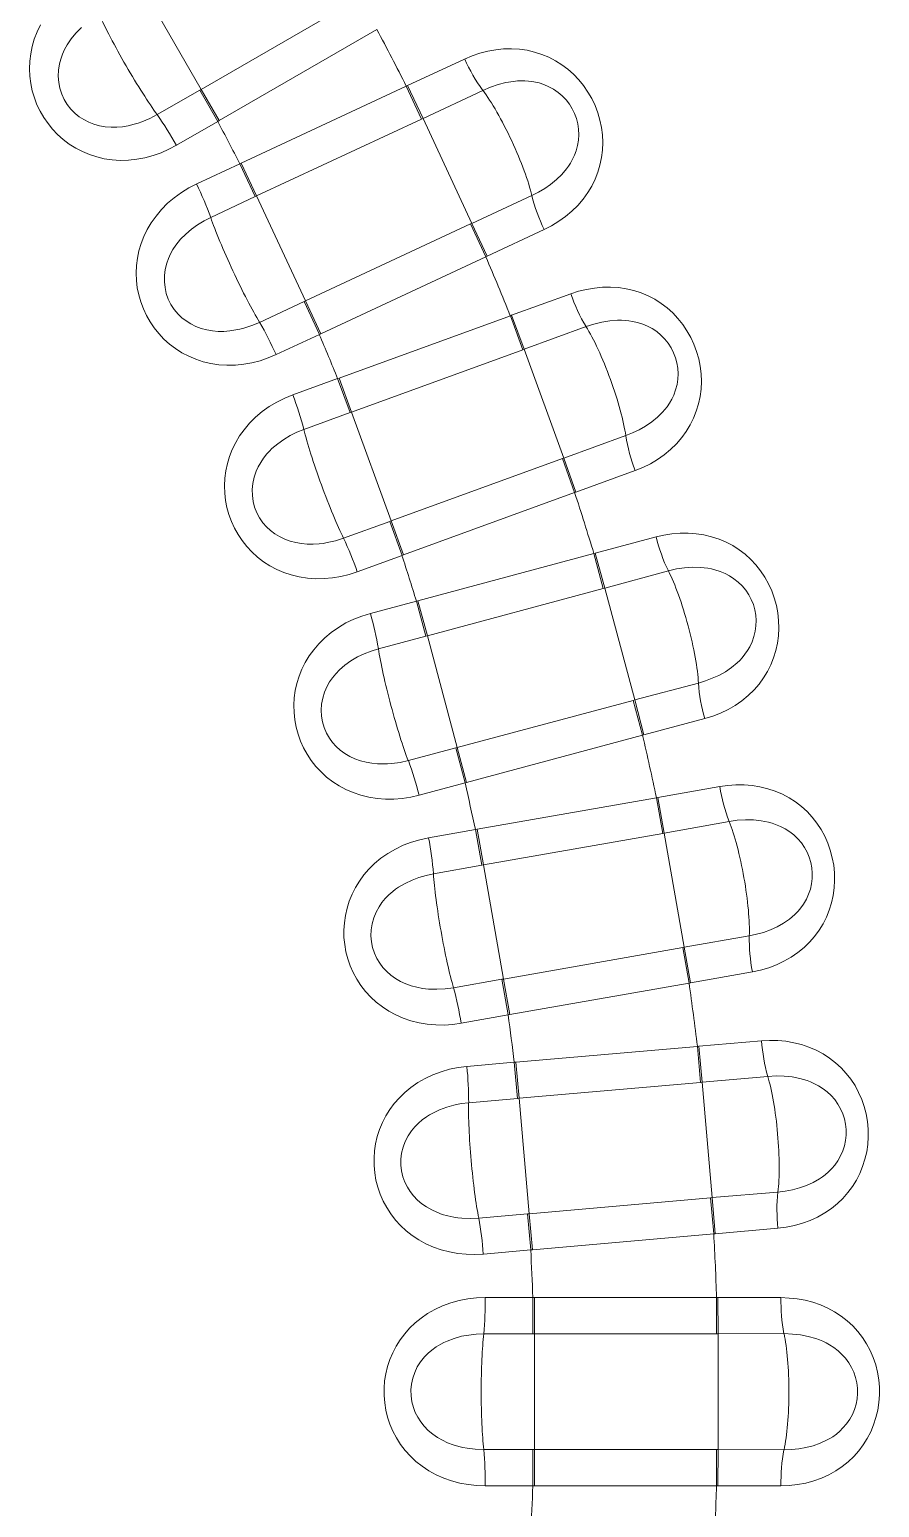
# Model space of a CAD drawing. Extents: x 407 to 892, y -26 to 445.
# Drawn here: x 807.37 to 816.63, y 163.39 to 179.48 of the extents above; entities that cross this region are included whole.
import ezdxf

# ---------------------------------------------------------------- set-up
doc = ezdxf.new("R2010")
doc.units = 0
doc.header["$LTSCALE"] = 7
doc.header["$MEASUREMENT"] = 0
doc.layers.add('8', color=251, linetype='CONTINUOUS', lineweight=15)

msp = doc.modelspace()

# ---------------------------------------------------------------- linework, layer by layer
at = {"layer": '8', "lineweight": 13, "ltscale": 0.031529}
for p, q in [((809.239, 178.827), (808.608, 179.92)), ((810.377, 176.523), (809.844, 177.666)), ((811.309, 174.128), (810.878, 175.313)), ((813.961, 172.179), (813.635, 173.397)), ((812.029, 171.661), (811.703, 172.879)), ((812.532, 169.141), (812.313, 170.383)), ((814.805, 166.761), (814.695, 168.017)), ((812.812, 166.586), (812.702, 167.843)), ((812.869, 164.017), (812.869, 165.278)), ((814.869, 164.017), (814.869, 165.278))]:
    msp.add_line(p, q, dxfattribs=at)
at = {"layer": '8', "lineweight": 13, "ltscale": 0.049583}
for p, q in [((809.239, 178.827), (810.957, 179.819)), ((809.436, 178.486), (811.154, 179.478)), ((811.474, 178.861), (809.677, 178.023)), ((810.377, 176.523), (812.174, 177.361)), ((812.607, 176.362), (810.743, 175.684)), ((811.309, 174.128), (813.173, 174.807)), ((811.444, 173.758), (813.307, 174.436)), ((813.618, 173.393), (811.703, 172.879)), ((812.029, 171.661), (813.945, 172.175)), ((814.197, 171.115), (812.244, 170.771)), ((812.532, 169.141), (814.485, 169.485)), ((812.6, 168.753), (814.553, 169.097)), ((814.678, 168.016), (812.702, 167.843)), ((812.812, 166.586), (814.788, 166.759)), ((814.853, 165.672), (812.869, 165.672)), ((814.853, 165.278), (812.869, 165.278)), ((812.869, 164.017), (814.853, 164.017)), ((812.869, 163.623), (814.853, 163.623))]:
    msp.add_line(p, q, dxfattribs=at)
at = {"layer": '8', "lineweight": 13, "ltscale": 0.017125}
for p, q in [((811.488, 178.868), (812.109, 179.157)), ((812.975, 177.3), (812.354, 177.01)), ((812.62, 176.367), (813.264, 176.601)), ((813.965, 174.676), (813.321, 174.441)), ((813.531, 173.777), (814.193, 173.954)), ((814.723, 171.976), (814.061, 171.798)), ((814.212, 171.118), (814.887, 171.236)), ((814.659, 168.409), (815.341, 168.469)), ((814.868, 165.672), (815.553, 165.672)), ((815.553, 163.623), (814.868, 163.623))]:
    msp.add_line(p, q, dxfattribs=at)
at = {"layer": '8', "lineweight": 13, "ltscale": 0.013374}
for p, q in [((809.224, 178.819), (808.761, 178.552)), ((809.344, 177.432), (809.828, 177.659)), ((810.361, 176.516), (809.876, 176.29)), ((810.359, 175.124), (810.862, 175.307)), ((811.293, 174.122), (810.79, 173.94)), ((811.17, 172.736), (811.686, 172.875)), ((812.013, 171.657), (811.496, 171.519)), ((811.769, 170.286), (812.296, 170.38)), ((812.515, 169.138), (811.988, 169.046)), ((812.153, 167.794), (812.686, 167.841)), ((812.795, 166.585), (812.262, 166.539)), ((812.318, 165.277), (812.852, 165.278)), ((812.852, 164.017), (812.318, 164.018))]:
    msp.add_line(p, q, dxfattribs=at)
at = {"layer": '8', "lineweight": 13, "ltscale": 0.000424518}
msp.add_line((809.224, 178.819), (809.239, 178.827), dxfattribs=at)
at = {"layer": '8', "lineweight": 13, "ltscale": 0.009852}
for p, q in [((809.224, 178.819), (809.421, 178.477)), ((811.656, 178.511), (811.488, 178.868)), ((811.293, 174.122), (811.427, 173.752)), ((813.635, 173.397), (813.531, 173.777)), ((813.961, 172.179), (814.061, 171.798)), ((814.282, 170.73), (814.212, 171.118)), ((814.501, 169.488), (814.568, 169.1)), ((814.695, 168.017), (814.659, 168.409)), ((812.686, 167.841), (812.65, 168.234)), ((814.805, 166.761), (814.837, 166.368)), ((812.795, 166.585), (812.829, 166.192)), ((814.869, 165.278), (814.868, 165.672)), ((814.869, 164.017), (814.868, 163.623))]:
    msp.add_line(p, q, dxfattribs=at)
at = {"layer": '8', "lineweight": 13, "ltscale": 0.009853}
for p, q in [((809.239, 178.827), (809.436, 178.486)), ((811.641, 178.504), (811.474, 178.861)), ((809.828, 177.659), (809.661, 178.016)), ((809.844, 177.666), (809.677, 178.023)), ((812.174, 177.361), (812.341, 177.004)), ((810.361, 176.516), (810.527, 176.158)), ((810.377, 176.523), (810.543, 176.166)), ((812.741, 175.992), (812.607, 176.362)), ((810.862, 175.307), (810.726, 175.678)), ((810.878, 175.313), (810.743, 175.684)), ((813.173, 174.807), (813.307, 174.436)), ((811.309, 174.128), (811.444, 173.758)), ((813.618, 173.393), (813.516, 173.773)), ((811.686, 172.875), (811.584, 173.255)), ((811.703, 172.879), (811.601, 173.26)), ((813.945, 172.175), (814.047, 171.794)), ((812.013, 171.657), (812.114, 171.276)), ((812.029, 171.661), (812.131, 171.281)), ((814.266, 170.727), (814.197, 171.115)), ((812.296, 170.38), (812.227, 170.768)), ((812.313, 170.383), (812.244, 170.771)), ((814.485, 169.485), (814.553, 169.097)), ((812.515, 169.138), (812.582, 168.75)), ((812.532, 169.141), (812.6, 168.753)), ((814.678, 168.016), (814.644, 168.408)), ((812.702, 167.843), (812.668, 168.235)), ((814.788, 166.759), (814.822, 166.367)), ((812.812, 166.586), (812.847, 166.194)), ((812.852, 165.278), (812.852, 165.672)), ((812.869, 165.278), (812.869, 165.672)), ((814.853, 165.278), (814.853, 165.672)), ((812.852, 164.017), (812.852, 163.623)), ((812.869, 164.017), (812.869, 163.623)), ((814.853, 164.017), (814.853, 163.623))]:
    msp.add_line(p, q, dxfattribs=at)
at = {"layer": '8', "lineweight": 13, "ltscale": 0.000371403}
msp.add_line((811.474, 178.861), (811.488, 178.868), dxfattribs=at)
at = {"layer": '8', "lineweight": 13, "ltscale": 0.01795}
for p, q in [((811.656, 178.511), (812.306, 178.816)), ((812.84, 177.67), (812.189, 177.368)), ((812.757, 175.997), (813.431, 176.244)), ((813.864, 175.057), (813.188, 174.812)), ((813.635, 173.397), (814.328, 173.584)), ((814.655, 172.363), (813.961, 172.179)), ((814.282, 170.73), (814.989, 170.856)), ((815.208, 169.612), (814.501, 169.488)), ((814.695, 168.017), (815.41, 168.081)), ((814.869, 165.278), (815.587, 165.28)), ((815.587, 164.016), (814.869, 164.017))]:
    msp.add_line(p, q, dxfattribs=at)
at = {"layer": '8', "lineweight": 13, "ltscale": 0.012961}
for p, q in [((809.421, 178.477), (808.972, 178.218)), ((809.191, 177.797), (809.661, 178.016)), ((810.527, 176.158), (810.057, 175.939)), ((810.239, 175.501), (810.726, 175.678)), ((811.083, 173.122), (811.584, 173.255)), ((812.114, 171.276), (811.613, 171.141)), ((811.716, 170.678), (812.227, 170.768)), ((812.582, 168.75), (812.072, 168.659)), ((812.134, 168.189), (812.65, 168.234)), ((812.829, 166.192), (812.313, 166.147)), ((812.333, 165.673), (812.852, 165.672)), ((812.852, 163.623), (812.333, 163.623))]:
    msp.add_line(p, q, dxfattribs=at)
at = {"layer": '8', "lineweight": 13, "ltscale": 0.000445997}
msp.add_line((809.421, 178.477), (809.436, 178.486), dxfattribs=at)
at = {"layer": '8', "lineweight": 13, "ltscale": 0.049582}
for p, q in [((811.641, 178.504), (809.844, 177.666)), ((810.543, 176.166), (812.341, 177.004)), ((812.741, 175.992), (810.878, 175.313)), ((813.516, 173.773), (811.601, 173.26)), ((812.131, 171.281), (814.047, 171.794)), ((814.266, 170.727), (812.313, 170.383)), ((814.644, 168.408), (812.668, 168.235)), ((812.847, 166.194), (814.822, 166.367))]:
    msp.add_line(p, q, dxfattribs=at)
at = {"layer": '8', "lineweight": 13, "ltscale": 0.000417768}
msp.add_line((811.641, 178.504), (811.656, 178.511), dxfattribs=at)
at = {"layer": '8', "lineweight": 13, "ltscale": 0.03153}
for p, q in [((812.189, 177.368), (811.656, 178.511)), ((813.188, 174.812), (812.757, 175.997)), ((814.501, 169.488), (814.282, 170.73))]:
    msp.add_line(p, q, dxfattribs=at)
at = {"layer": '8', "lineweight": 13, "ltscale": 0.000445422}
msp.add_line((809.677, 178.023), (809.661, 178.016), dxfattribs=at)
at = {"layer": '8', "lineweight": 13, "ltscale": 0.000424589}
msp.add_line((809.844, 177.666), (809.828, 177.659), dxfattribs=at)
at = {"layer": '8', "lineweight": 13, "ltscale": 0.000417123}
msp.add_line((812.174, 177.361), (812.189, 177.368), dxfattribs=at)
at = {"layer": '8', "lineweight": 13, "ltscale": 0.009851}
for p, q in [((812.189, 177.368), (812.354, 177.01)), ((812.757, 175.997), (812.62, 176.367)), ((813.188, 174.812), (813.321, 174.441))]:
    msp.add_line(p, q, dxfattribs=at)
at = {"layer": '8', "lineweight": 13, "ltscale": 0.000370987}
msp.add_line((812.341, 177.004), (812.354, 177.01), dxfattribs=at)
at = {"layer": '8', "lineweight": 13, "ltscale": 0.000424266}
msp.add_line((810.361, 176.516), (810.377, 176.523), dxfattribs=at)
at = {"layer": '8', "lineweight": 13, "ltscale": 0.000370693}
msp.add_line((812.607, 176.362), (812.62, 176.367), dxfattribs=at)
at = {"layer": '8', "lineweight": 13, "ltscale": 0.000446113}
msp.add_line((810.527, 176.158), (810.543, 176.166), dxfattribs=at)
at = {"layer": '8', "lineweight": 13, "ltscale": 0.000417559}
msp.add_line((812.741, 175.992), (812.757, 175.997), dxfattribs=at)
at = {"layer": '8', "lineweight": 13, "ltscale": 0.000445782}
msp.add_line((810.743, 175.684), (810.726, 175.678), dxfattribs=at)
at = {"layer": '8', "lineweight": 13, "ltscale": 0.000424794}
msp.add_line((810.878, 175.313), (810.862, 175.307), dxfattribs=at)
at = {"layer": '8', "lineweight": 13, "ltscale": 0.000417037}
msp.add_line((813.173, 174.807), (813.188, 174.812), dxfattribs=at)
at = {"layer": '8', "lineweight": 13, "ltscale": 0.00037076}
msp.add_line((813.307, 174.436), (813.321, 174.441), dxfattribs=at)
at = {"layer": '8', "lineweight": 13, "ltscale": 0.000424532}
msp.add_line((811.293, 174.122), (811.309, 174.128), dxfattribs=at)
at = {"layer": '8', "lineweight": 13, "ltscale": 0.000370851}
msp.add_line((813.516, 173.773), (813.531, 173.777), dxfattribs=at)
at = {"layer": '8', "lineweight": 13, "ltscale": 0.012962}
msp.add_line((811.427, 173.752), (810.94, 173.574), dxfattribs=at)
at = {"layer": '8', "lineweight": 13, "ltscale": 0.000445521}
msp.add_line((811.427, 173.752), (811.444, 173.758), dxfattribs=at)
at = {"layer": '8', "lineweight": 13, "ltscale": 0.000417146}
msp.add_line((813.618, 173.393), (813.635, 173.397), dxfattribs=at)
at = {"layer": '8', "lineweight": 13, "ltscale": 0.000445651}
msp.add_line((811.601, 173.26), (811.584, 173.255), dxfattribs=at)
at = {"layer": '8', "lineweight": 13, "ltscale": 0.000424371}
msp.add_line((811.703, 172.879), (811.686, 172.875), dxfattribs=at)
at = {"layer": '8', "lineweight": 13, "ltscale": 0.000416948}
msp.add_line((813.945, 172.175), (813.961, 172.179), dxfattribs=at)
at = {"layer": '8', "lineweight": 13, "ltscale": 0.000371442}
msp.add_line((814.047, 171.794), (814.061, 171.798), dxfattribs=at)
at = {"layer": '8', "lineweight": 13, "ltscale": 0.000424713}
msp.add_line((812.013, 171.657), (812.029, 171.661), dxfattribs=at)
at = {"layer": '8', "lineweight": 13, "ltscale": 0.00044619}
msp.add_line((812.114, 171.276), (812.131, 171.281), dxfattribs=at)
at = {"layer": '8', "lineweight": 13, "ltscale": 0.000371025}
msp.add_line((814.197, 171.115), (814.212, 171.118), dxfattribs=at)
at = {"layer": '8', "lineweight": 13, "ltscale": 0.000445539}
msp.add_line((812.244, 170.771), (812.227, 170.768), dxfattribs=at)
at = {"layer": '8', "lineweight": 13, "ltscale": 0.000417696}
msp.add_line((814.266, 170.727), (814.282, 170.73), dxfattribs=at)
at = {"layer": '8', "lineweight": 13, "ltscale": 0.00042459}
msp.add_line((812.313, 170.383), (812.296, 170.38), dxfattribs=at)
at = {"layer": '8', "lineweight": 13, "ltscale": 0.000416811}
msp.add_line((814.485, 169.485), (814.501, 169.488), dxfattribs=at)
at = {"layer": '8', "lineweight": 13, "ltscale": 0.000424458}
msp.add_line((812.515, 169.138), (812.532, 169.141), dxfattribs=at)
at = {"layer": '8', "lineweight": 13, "ltscale": 0.017124}
for p, q in [((815.242, 169.219), (814.568, 169.1)), ((815.52, 166.428), (814.837, 166.368))]:
    msp.add_line(p, q, dxfattribs=at)
at = {"layer": '8', "lineweight": 13, "ltscale": 0.000371291}
msp.add_line((814.553, 169.097), (814.568, 169.1), dxfattribs=at)
at = {"layer": '8', "lineweight": 13, "ltscale": 0.000445406}
msp.add_line((812.582, 168.75), (812.6, 168.753), dxfattribs=at)
at = {"layer": '8', "lineweight": 13, "ltscale": 0.000371345}
msp.add_line((814.644, 168.408), (814.659, 168.409), dxfattribs=at)
at = {"layer": '8', "lineweight": 13, "ltscale": 0.0004458}
msp.add_line((812.668, 168.235), (812.65, 168.234), dxfattribs=at)
at = {"layer": '8', "lineweight": 13, "ltscale": 0.000417412}
for p, q in [((814.678, 168.016), (814.695, 168.017)), ((814.788, 166.759), (814.805, 166.761))]:
    msp.add_line(p, q, dxfattribs=at)
at = {"layer": '8', "lineweight": 13, "ltscale": 0.000424319}
msp.add_line((812.702, 167.843), (812.686, 167.841), dxfattribs=at)
at = {"layer": '8', "lineweight": 13, "ltscale": 0.017949}
msp.add_line((815.52, 166.822), (814.805, 166.761), dxfattribs=at)
at = {"layer": '8', "lineweight": 13, "ltscale": 0.000424252}
msp.add_line((812.795, 166.585), (812.812, 166.586), dxfattribs=at)
at = {"layer": '8', "lineweight": 13, "ltscale": 0.000371545}
msp.add_line((814.822, 166.367), (814.837, 166.368), dxfattribs=at)
at = {"layer": '8', "lineweight": 13, "ltscale": 0.000445666}
msp.add_line((812.829, 166.192), (812.847, 166.194), dxfattribs=at)
at = {"layer": '8', "lineweight": 13, "ltscale": 0.00044632}
for p, q in [((812.869, 165.672), (812.852, 165.672)), ((812.852, 163.623), (812.869, 163.623))]:
    msp.add_line(p, q, dxfattribs=at)
at = {"layer": '8', "lineweight": 13, "ltscale": 0.000370789}
for p, q in [((814.853, 165.672), (814.868, 165.672)), ((814.853, 163.623), (814.868, 163.623))]:
    msp.add_line(p, q, dxfattribs=at)
at = {"layer": '8', "lineweight": 13, "ltscale": 0.000424957}
for p, q in [((812.869, 165.278), (812.852, 165.278)), ((812.852, 164.017), (812.869, 164.017))]:
    msp.add_line(p, q, dxfattribs=at)
at = {"layer": '8', "lineweight": 13, "ltscale": 0.000417328}
for p, q in [((814.853, 165.278), (814.869, 165.278)), ((814.853, 164.017), (814.869, 164.017))]:
    msp.add_line(p, q, dxfattribs=at)
at = {"layer": '8', "lineweight": 13}
for points in [[(808.972, 178.218), (808.889, 178.174), (808.804, 178.137), (808.717, 178.106), (808.628, 178.082), (808.538, 178.065), (808.448, 178.056), (808.358, 178.054), (808.269, 178.06), (808.185, 178.072), (808.104, 178.091), (808.024, 178.117), (807.947, 178.149), (807.874, 178.187), (807.804, 178.231), (807.738, 178.28), (807.677, 178.334), (807.622, 178.392), (807.572, 178.454), (807.527, 178.519), (807.487, 178.588), (807.452, 178.66), (807.424, 178.734), (807.401, 178.811), (807.385, 178.889), (807.375, 178.969), (807.371, 179.05), (807.374, 179.132), (807.384, 179.213), (807.4, 179.294), (807.423, 179.374), (807.453, 179.452), (807.489, 179.528)], [(808.761, 178.552), (808.679, 178.509), (808.595, 178.474), (808.552, 178.459), (808.51, 178.446), (808.446, 178.431), (808.383, 178.42), (808.32, 178.415), (808.259, 178.415), (808.194, 178.42), (808.132, 178.431), (808.072, 178.448), (808.016, 178.47), (807.963, 178.497), (807.913, 178.529), (807.868, 178.565), (807.822, 178.611), (807.782, 178.662), (807.748, 178.717), (807.721, 178.776), (807.701, 178.838), (807.689, 178.903), (807.684, 178.969), (807.687, 179.036), (807.697, 179.104), (807.711, 179.157), (807.729, 179.209), (807.752, 179.261), (807.78, 179.311), (807.801, 179.344), (807.824, 179.377), (807.876, 179.44), (807.935, 179.499)], [(812.109, 179.157), (812.191, 179.191), (812.275, 179.22), (812.36, 179.242), (812.447, 179.258), (812.533, 179.267), (812.62, 179.269), (812.705, 179.264), (812.79, 179.252), (812.87, 179.233), (812.949, 179.208), (813.025, 179.177), (813.098, 179.139), (813.168, 179.095), (813.234, 179.046), (813.296, 178.991), (813.353, 178.931), (813.405, 178.867), (813.452, 178.798), (813.494, 178.726), (813.529, 178.651), (813.559, 178.573), (813.582, 178.493), (813.599, 178.412), (813.609, 178.33), (813.613, 178.248), (813.61, 178.165), (813.599, 178.084), (813.583, 178.003), (813.559, 177.925), (813.529, 177.848), (813.493, 177.774), (813.45, 177.703), (813.398, 177.631), (813.34, 177.564), (813.277, 177.501), (813.208, 177.443), (813.134, 177.39), (813.056, 177.342), (812.975, 177.3)], [(812.306, 178.816), (812.389, 178.851), (812.474, 178.88), (812.558, 178.901), (812.642, 178.914), (812.683, 178.918), (812.724, 178.919), (812.764, 178.919), (812.804, 178.916), (812.862, 178.908), (812.919, 178.896), (812.973, 178.878), (813.025, 178.856), (813.078, 178.828), (813.127, 178.794), (813.172, 178.755), (813.213, 178.713), (813.25, 178.666), (813.281, 178.616), (813.306, 178.563), (813.327, 178.508), (813.341, 178.451), (813.349, 178.392), (813.352, 178.333), (813.348, 178.274), (813.338, 178.215), (813.322, 178.157), (813.305, 178.111), (813.285, 178.067), (813.26, 178.023), (813.24, 177.991), (813.217, 177.96), (813.167, 177.9), (813.109, 177.844), (813.045, 177.792), (812.981, 177.747), (812.912, 177.707), (812.84, 177.67)], [(810.057, 175.939), (809.971, 175.903), (809.883, 175.873), (809.793, 175.85), (809.703, 175.834), (809.612, 175.825), (809.521, 175.823), (809.432, 175.829), (809.344, 175.843), (809.261, 175.862), (809.181, 175.888), (809.104, 175.921), (809.031, 175.959), (808.961, 176.004), (808.895, 176.054), (808.834, 176.108), (808.778, 176.168), (808.728, 176.23), (808.683, 176.296), (808.644, 176.365), (808.61, 176.437), (808.582, 176.512), (808.56, 176.588), (808.544, 176.667), (808.535, 176.746), (808.532, 176.827), (808.535, 176.908), (808.545, 176.989), (808.562, 177.069), (808.585, 177.148), (808.615, 177.225), (808.652, 177.3), (808.695, 177.373), (808.748, 177.448), (808.808, 177.519), (808.874, 177.586), (808.946, 177.647), (809.024, 177.703), (809.105, 177.753), (809.191, 177.797)], [(809.876, 176.29), (809.791, 176.255), (809.704, 176.227), (809.66, 176.216), (809.617, 176.207), (809.552, 176.197), (809.488, 176.192), (809.425, 176.192), (809.364, 176.197), (809.3, 176.208), (809.239, 176.225), (809.181, 176.246), (809.127, 176.273), (809.076, 176.305), (809.03, 176.341), (808.988, 176.381), (808.946, 176.431), (808.911, 176.485), (808.882, 176.543), (808.86, 176.604), (808.846, 176.668), (808.839, 176.733), (808.84, 176.799), (808.848, 176.866), (808.865, 176.933), (808.883, 176.984), (808.906, 177.035), (808.933, 177.084), (808.965, 177.132), (808.989, 177.163), (809.015, 177.194), (809.072, 177.252), (809.136, 177.306), (809.201, 177.352), (809.271, 177.395), (809.344, 177.432)], [(813.264, 176.601), (813.349, 176.628), (813.435, 176.649), (813.522, 176.664), (813.61, 176.672), (813.697, 176.674), (813.783, 176.668), (813.868, 176.656), (813.951, 176.636), (814.03, 176.611), (814.106, 176.579), (814.179, 176.541), (814.248, 176.497), (814.314, 176.447), (814.375, 176.392), (814.432, 176.332), (814.484, 176.268), (814.53, 176.199), (814.571, 176.127), (814.606, 176.051), (814.635, 175.973), (814.658, 175.893), (814.674, 175.812), (814.684, 175.729), (814.687, 175.646), (814.683, 175.564), (814.673, 175.482), (814.656, 175.402), (814.632, 175.323), (814.602, 175.247), (814.565, 175.173), (814.522, 175.103), (814.473, 175.036), (814.416, 174.969), (814.352, 174.907), (814.283, 174.849), (814.21, 174.798), (814.132, 174.751), (814.05, 174.711), (813.965, 174.676)], [(813.431, 176.244), (813.517, 176.272), (813.603, 176.293), (813.689, 176.307), (813.774, 176.313), (813.816, 176.313), (813.857, 176.311), (813.897, 176.307), (813.936, 176.301), (813.993, 176.288), (814.048, 176.27), (814.101, 176.248), (814.15, 176.222), (814.201, 176.189), (814.247, 176.151), (814.289, 176.108), (814.326, 176.062), (814.358, 176.013), (814.384, 175.96), (814.406, 175.905), (814.421, 175.848), (814.43, 175.79), (814.433, 175.731), (814.43, 175.672), (814.422, 175.614), (814.407, 175.556), (814.386, 175.499), (814.365, 175.455), (814.34, 175.412), (814.313, 175.371), (814.289, 175.341), (814.264, 175.312), (814.209, 175.257), (814.146, 175.206), (814.078, 175.159), (814.01, 175.121), (813.938, 175.086), (813.864, 175.057)], [(810.94, 173.574), (810.851, 173.545), (810.761, 173.523), (810.669, 173.508), (810.578, 173.5), (810.486, 173.499), (810.396, 173.506), (810.307, 173.519), (810.221, 173.54), (810.14, 173.567), (810.063, 173.6), (809.989, 173.639), (809.919, 173.684), (809.853, 173.734), (809.792, 173.79), (809.736, 173.85), (809.685, 173.914), (809.641, 173.98), (809.602, 174.05), (809.569, 174.122), (809.542, 174.197), (809.52, 174.273), (809.505, 174.352), (809.496, 174.431), (809.494, 174.511), (809.498, 174.592), (809.508, 174.672), (809.525, 174.752), (809.549, 174.83), (809.579, 174.907), (809.616, 174.981), (809.659, 175.053), (809.708, 175.121), (809.767, 175.192), (809.833, 175.257), (809.905, 175.318), (809.982, 175.373), (810.064, 175.422), (810.15, 175.464), (810.239, 175.501)], [(810.79, 173.94), (810.702, 173.912), (810.613, 173.892), (810.569, 173.884), (810.525, 173.879), (810.459, 173.875), (810.395, 173.876), (810.332, 173.882), (810.272, 173.892), (810.209, 173.908), (810.15, 173.93), (810.094, 173.957), (810.042, 173.988), (809.995, 174.024), (809.952, 174.064), (809.913, 174.108), (809.876, 174.161), (809.845, 174.218), (809.822, 174.279), (809.806, 174.341), (809.797, 174.406), (809.796, 174.471), (809.802, 174.537), (809.817, 174.603), (809.839, 174.669), (809.861, 174.718), (809.889, 174.766), (809.92, 174.813), (809.956, 174.858), (809.983, 174.887), (810.011, 174.915), (810.073, 174.968), (810.141, 175.016), (810.21, 175.057), (810.283, 175.093), (810.359, 175.124)], [(814.193, 173.954), (814.279, 173.974), (814.367, 173.988), (814.455, 173.995), (814.543, 173.995), (814.629, 173.989), (814.715, 173.976), (814.798, 173.956), (814.879, 173.93), (814.956, 173.897), (815.029, 173.859), (815.098, 173.815), (815.164, 173.765), (815.225, 173.71), (815.281, 173.649), (815.332, 173.585), (815.378, 173.516), (815.419, 173.443), (815.453, 173.368), (815.481, 173.29), (815.504, 173.209), (815.519, 173.128), (815.528, 173.045), (815.531, 172.962), (815.527, 172.879), (815.516, 172.798), (815.498, 172.717), (815.474, 172.639), (815.444, 172.562), (815.407, 172.489), (815.364, 172.419), (815.315, 172.352), (815.261, 172.289), (815.197, 172.228), (815.129, 172.171), (815.055, 172.12), (814.977, 172.075), (814.895, 172.036), (814.81, 172.003), (814.723, 171.976)], [(814.328, 173.584), (814.416, 173.605), (814.504, 173.618), (814.59, 173.624), (814.675, 173.623), (814.717, 173.619), (814.757, 173.614), (814.797, 173.606), (814.835, 173.597), (814.891, 173.579), (814.945, 173.556), (814.995, 173.53), (815.042, 173.499), (815.089, 173.462), (815.132, 173.42), (815.17, 173.374), (815.203, 173.325), (815.231, 173.273), (815.253, 173.218), (815.269, 173.161), (815.279, 173.104), (815.283, 173.045), (815.281, 172.986), (815.273, 172.928), (815.259, 172.87), (815.239, 172.813), (815.214, 172.759), (815.189, 172.717), (815.161, 172.676), (815.13, 172.638), (815.104, 172.61), (815.076, 172.583), (815.016, 172.533), (814.95, 172.487), (814.878, 172.447), (814.806, 172.415), (814.732, 172.387), (814.655, 172.363)], [(811.613, 171.141), (811.522, 171.121), (811.43, 171.106), (811.338, 171.099), (811.246, 171.099), (811.155, 171.106), (811.065, 171.121), (810.978, 171.142), (810.894, 171.17), (810.816, 171.204), (810.742, 171.244), (810.672, 171.289), (810.606, 171.34), (810.545, 171.396), (810.489, 171.456), (810.438, 171.521), (810.393, 171.589), (810.355, 171.659), (810.322, 171.732), (810.295, 171.807), (810.275, 171.884), (810.26, 171.962), (810.252, 172.041), (810.25, 172.121), (810.254, 172.201), (810.265, 172.281), (810.282, 172.36), (810.306, 172.438), (810.337, 172.514), (810.374, 172.588), (810.417, 172.659), (810.466, 172.726), (810.52, 172.79), (810.586, 172.855), (810.657, 172.915), (810.734, 172.969), (810.816, 173.017), (810.902, 173.058), (810.991, 173.093), (811.083, 173.122)], [(811.496, 171.519), (811.406, 171.499), (811.315, 171.486), (811.27, 171.483), (811.226, 171.482), (811.16, 171.483), (811.097, 171.49), (811.035, 171.501), (810.976, 171.516), (810.915, 171.538), (810.857, 171.565), (810.804, 171.596), (810.755, 171.632), (810.711, 171.672), (810.671, 171.716), (810.637, 171.762), (810.604, 171.819), (810.579, 171.879), (810.561, 171.941), (810.55, 172.004), (810.547, 172.069), (810.551, 172.135), (810.564, 172.2), (810.584, 172.265), (810.612, 172.328), (810.638, 172.375), (810.67, 172.421), (810.705, 172.464), (810.745, 172.506), (810.774, 172.533), (810.805, 172.558), (810.871, 172.605), (810.943, 172.647), (811.015, 172.682), (811.091, 172.712), (811.17, 172.736)], [(814.887, 171.236), (814.975, 171.249), (815.063, 171.255), (815.152, 171.254), (815.239, 171.247), (815.325, 171.233), (815.409, 171.213), (815.49, 171.186), (815.569, 171.152), (815.642, 171.113), (815.711, 171.069), (815.777, 171.019), (815.838, 170.963), (815.894, 170.903), (815.944, 170.838), (815.99, 170.769), (816.03, 170.697), (816.063, 170.621), (816.091, 170.542), (816.113, 170.462), (816.128, 170.38), (816.136, 170.298), (816.138, 170.214), (816.133, 170.132), (816.122, 170.049), (816.104, 169.969), (816.079, 169.89), (816.049, 169.814), (816.012, 169.741), (815.968, 169.671), (815.92, 169.605), (815.865, 169.543), (815.805, 169.485), (815.737, 169.429), (815.664, 169.379), (815.586, 169.335), (815.504, 169.296), (815.42, 169.264), (815.332, 169.239), (815.242, 169.219)], [(814.989, 170.856), (815.078, 170.869), (815.167, 170.875), (815.254, 170.873), (815.338, 170.864), (815.379, 170.857), (815.419, 170.848), (815.458, 170.837), (815.496, 170.824), (815.55, 170.802), (815.601, 170.775), (815.649, 170.744), (815.693, 170.709), (815.737, 170.668), (815.776, 170.622), (815.81, 170.573), (815.838, 170.522), (815.861, 170.467), (815.878, 170.411), (815.89, 170.353), (815.895, 170.294), (815.894, 170.236), (815.887, 170.177), (815.874, 170.12), (815.855, 170.063), (815.83, 170.009), (815.8, 169.957), (815.771, 169.917), (815.74, 169.879), (815.705, 169.843), (815.677, 169.818), (815.647, 169.794), (815.583, 169.749), (815.513, 169.709), (815.438, 169.676), (815.364, 169.649), (815.287, 169.628), (815.208, 169.612)], [(812.072, 168.659), (811.979, 168.646), (811.886, 168.64), (811.794, 168.641), (811.702, 168.649), (811.612, 168.664), (811.524, 168.686), (811.439, 168.715), (811.358, 168.751), (811.283, 168.791), (811.213, 168.837), (811.147, 168.888), (811.086, 168.945), (811.03, 169.006), (810.979, 169.071), (810.934, 169.14), (810.895, 169.212), (810.863, 169.285), (810.837, 169.36), (810.817, 169.437), (810.803, 169.515), (810.795, 169.594), (810.794, 169.674), (810.799, 169.754), (810.81, 169.833), (810.828, 169.912), (810.852, 169.989), (810.883, 170.065), (810.92, 170.138), (810.963, 170.208), (811.012, 170.275), (811.067, 170.338), (811.127, 170.397), (811.198, 170.456), (811.274, 170.509), (811.356, 170.556), (811.441, 170.597), (811.53, 170.631), (811.622, 170.658), (811.716, 170.678)], [(811.988, 169.046), (811.896, 169.034), (811.805, 169.029), (811.76, 169.029), (811.716, 169.032), (811.651, 169.039), (811.588, 169.051), (811.527, 169.068), (811.469, 169.088), (811.411, 169.115), (811.356, 169.147), (811.306, 169.183), (811.26, 169.223), (811.219, 169.267), (811.184, 169.313), (811.154, 169.363), (811.126, 169.422), (811.106, 169.484), (811.093, 169.547), (811.088, 169.612), (811.09, 169.677), (811.101, 169.742), (811.119, 169.806), (811.144, 169.868), (811.177, 169.928), (811.208, 169.973), (811.243, 170.016), (811.283, 170.056), (811.326, 170.094), (811.357, 170.118), (811.39, 170.141), (811.46, 170.182), (811.536, 170.218), (811.611, 170.246), (811.689, 170.269), (811.769, 170.286)], [(815.341, 168.469), (815.43, 168.473), (815.519, 168.471), (815.607, 168.463), (815.693, 168.448), (815.777, 168.427), (815.859, 168.399), (815.938, 168.366), (816.013, 168.325), (816.083, 168.28), (816.148, 168.23), (816.209, 168.174), (816.265, 168.114), (816.315, 168.049), (816.36, 167.98), (816.399, 167.907), (816.433, 167.831), (816.46, 167.753), (816.481, 167.672), (816.495, 167.59), (816.503, 167.508), (816.504, 167.424), (816.499, 167.341), (816.487, 167.259), (816.468, 167.179), (816.443, 167.1), (816.412, 167.024), (816.375, 166.951), (816.331, 166.881), (816.282, 166.815), (816.228, 166.753), (816.168, 166.696), (816.104, 166.644), (816.031, 166.594), (815.953, 166.55), (815.872, 166.513), (815.787, 166.482), (815.7, 166.457), (815.611, 166.44), (815.52, 166.428)], [(812.313, 166.147), (812.219, 166.142), (812.126, 166.144), (812.034, 166.153), (811.943, 166.169), (811.855, 166.192), (811.769, 166.221), (811.687, 166.258), (811.609, 166.3), (811.538, 166.347), (811.472, 166.399), (811.411, 166.456), (811.355, 166.517), (811.304, 166.583), (811.26, 166.652), (811.221, 166.724), (811.189, 166.799), (811.163, 166.875), (811.143, 166.952), (811.13, 167.031), (811.123, 167.11), (811.122, 167.19), (811.128, 167.269), (811.14, 167.348), (811.158, 167.426), (811.183, 167.503), (811.214, 167.578), (811.251, 167.65), (811.294, 167.72), (811.343, 167.786), (811.398, 167.849), (811.458, 167.907), (811.523, 167.96), (811.598, 168.013), (811.679, 168.059), (811.764, 168.099), (811.853, 168.132), (811.945, 168.158), (812.038, 168.177), (812.134, 168.189)], [(815.41, 168.081), (815.5, 168.086), (815.589, 168.084), (815.676, 168.075), (815.759, 168.059), (815.799, 168.048), (815.838, 168.035), (815.876, 168.021), (815.912, 168.005), (815.964, 167.978), (816.013, 167.946), (816.058, 167.912), (816.099, 167.873), (816.139, 167.828), (816.174, 167.779), (816.203, 167.728), (816.227, 167.674), (816.245, 167.617), (816.257, 167.56), (816.263, 167.501), (816.263, 167.442), (816.257, 167.384), (816.245, 167.326), (816.227, 167.27), (816.203, 167.216), (816.174, 167.163), (816.139, 167.114), (816.108, 167.077), (816.073, 167.042), (816.035, 167.009), (816.005, 166.986), (815.973, 166.965), (815.905, 166.926), (815.832, 166.893), (815.754, 166.866), (815.678, 166.846), (815.6, 166.831), (815.52, 166.822)], [(812.262, 166.539), (812.17, 166.535), (812.079, 166.538), (812.034, 166.542), (811.99, 166.549), (811.926, 166.562), (811.864, 166.579), (811.805, 166.601), (811.75, 166.627), (811.693, 166.659), (811.642, 166.695), (811.595, 166.735), (811.553, 166.779), (811.516, 166.826), (811.485, 166.876), (811.459, 166.928), (811.437, 166.989), (811.422, 167.052), (811.415, 167.116), (811.415, 167.181), (811.423, 167.246), (811.439, 167.309), (811.463, 167.372), (811.494, 167.432), (811.532, 167.489), (811.567, 167.531), (811.605, 167.57), (811.648, 167.607), (811.695, 167.641), (811.728, 167.662), (811.762, 167.682), (811.836, 167.717), (811.914, 167.746), (811.991, 167.768), (812.071, 167.784), (812.153, 167.794)], [(812.333, 163.623), (812.24, 163.626), (812.147, 163.636), (812.056, 163.653), (811.967, 163.677), (811.881, 163.707), (811.799, 163.744), (811.72, 163.787), (811.646, 163.837), (811.579, 163.889), (811.518, 163.947), (811.462, 164.009), (811.411, 164.075), (811.367, 164.145), (811.328, 164.218), (811.296, 164.293), (811.27, 164.371), (811.252, 164.448), (811.239, 164.527), (811.232, 164.606), (811.232, 164.686), (811.238, 164.765), (811.251, 164.844), (811.27, 164.921), (811.294, 164.997), (811.326, 165.072), (811.363, 165.144), (811.407, 165.213), (811.456, 165.279), (811.51, 165.34), (811.57, 165.398), (811.635, 165.45), (811.704, 165.498), (811.784, 165.544), (811.869, 165.583), (811.957, 165.615), (812.048, 165.64), (812.142, 165.658), (812.237, 165.669), (812.333, 165.673)], [(815.553, 165.672), (815.642, 165.668), (815.73, 165.659), (815.817, 165.643), (815.901, 165.621), (815.984, 165.592), (816.063, 165.558), (816.138, 165.517), (816.21, 165.47), (816.275, 165.42), (816.336, 165.364), (816.391, 165.303), (816.442, 165.238), (816.486, 165.168), (816.525, 165.096), (816.558, 165.02), (816.585, 164.942), (816.605, 164.861), (816.618, 164.779), (816.626, 164.696), (816.626, 164.613), (816.62, 164.53), (816.608, 164.448), (816.588, 164.367), (816.563, 164.288), (816.531, 164.212), (816.494, 164.139), (816.45, 164.069), (816.401, 164.004), (816.346, 163.942), (816.287, 163.885), (816.222, 163.834), (816.153, 163.787), (816.076, 163.744), (815.995, 163.707), (815.911, 163.677), (815.824, 163.654), (815.735, 163.637), (815.644, 163.627), (815.553, 163.623)], [(812.318, 164.018), (812.225, 164.022), (812.135, 164.033), (812.09, 164.041), (812.047, 164.051), (811.984, 164.07), (811.924, 164.093), (811.868, 164.119), (811.814, 164.15), (811.761, 164.186), (811.713, 164.227), (811.669, 164.271), (811.631, 164.319), (811.599, 164.369), (811.572, 164.421), (811.551, 164.475), (811.534, 164.538), (811.525, 164.602), (811.523, 164.667), (811.53, 164.731), (811.543, 164.795), (811.565, 164.857), (811.593, 164.917), (811.63, 164.974), (811.673, 165.028), (811.711, 165.066), (811.753, 165.102), (811.799, 165.135), (811.848, 165.165), (811.883, 165.184), (811.919, 165.2), (811.995, 165.229), (812.076, 165.251), (812.154, 165.265), (812.235, 165.274), (812.318, 165.277)], [(815.587, 165.28), (815.678, 165.276), (815.766, 165.267), (815.851, 165.25), (815.933, 165.227), (815.972, 165.213), (816.01, 165.197), (816.046, 165.179), (816.081, 165.16), (816.13, 165.128), (816.176, 165.093), (816.218, 165.054), (816.256, 165.013), (816.291, 164.964), (816.322, 164.913), (816.347, 164.859), (816.366, 164.803), (816.379, 164.745), (816.386, 164.686), (816.387, 164.627), (816.382, 164.569), (816.371, 164.511), (816.354, 164.455), (816.331, 164.4), (816.302, 164.348), (816.269, 164.299), (816.229, 164.253), (816.195, 164.219), (816.157, 164.187), (816.117, 164.158), (816.085, 164.137), (816.051, 164.119), (815.98, 164.086), (815.904, 164.059), (815.824, 164.039), (815.747, 164.026), (815.668, 164.018), (815.587, 164.016)]]:
    msp.add_lwpolyline(points, dxfattribs=at)
for centre, radius, start, end in [((783.417, 164.648), 31.452, 26.867, 28.133), ((813.921, 179.97), 1.985, 204.1767, 215.5588), ((805.475, 176.252), 4.011, 29.3382, 34.9895), ((783.417, 164.648), 29.452, 26.9938, 28.0062), ((805.575, 176.06), 4.011, 20.0105, 25.6619), ((814.762, 178.165), 1.985, 194.4411, 205.8233), ((783.417, 164.648), 31.452, 21.867, 23.133), ((815.14, 177.253), 1.985, 199.1767, 210.5588), ((806.402, 174.286), 4.011, 24.3382, 29.9895), ((783.417, 164.648), 29.452, 21.9938, 23.0062), ((806.485, 174.085), 4.011, 15.0105, 20.6619), ((815.821, 175.382), 1.985, 189.4411, 200.8233), ((783.417, 164.648), 31.452, 16.867, 18.133), ((807.155, 172.246), 4.011, 19.3382, 24.9895), ((816.118, 174.44), 1.985, 194.1767, 205.5588), ((783.417, 164.648), 29.452, 16.9938, 18.0062), ((807.22, 172.039), 4.011, 10.0105, 15.6619), ((816.633, 172.517), 1.985, 184.4411, 195.8233), ((783.417, 164.648), 31.452, 11.867, 13.133), ((807.727, 170.148), 4.011, 14.3382, 19.9895), ((783.417, 164.648), 29.452, 11.9938, 13.0062), ((816.847, 171.553), 1.985, 189.1767, 200.5589), ((807.774, 169.936), 4.011, 5.0105, 10.6619), ((817.193, 169.592), 1.985, 179.4411, 190.8233), ((808.114, 168.008), 4.011, 9.3382, 14.9895), ((783.417, 164.648), 31.452, 6.867, 8.133), ((783.417, 164.648), 29.452, 6.9938, 8.0062), ((817.322, 168.613), 1.985, 184.1767, 195.5589), ((808.142, 167.793), 4.011, 0.0105, 5.6619), ((817.495, 166.63), 1.985, 174.4411, 185.8233), ((808.313, 165.843), 4.011, 4.3382, 9.9895), ((783.417, 164.648), 31.452, 1.867, 3.133), ((783.417, 164.648), 29.452, 1.9938, 3.0062), ((808.322, 165.626), 4.011, 355.0105, 0.6619), ((817.538, 165.643), 1.985, 179.1767, 190.5589), ((808.322, 163.669), 4.011, 359.3382, 4.9895), ((817.538, 163.652), 1.985, 169.4411, 180.8233), ((783.417, 164.648), 29.452, 356.9938, 358.0062), ((783.417, 164.648), 31.452, 356.867, 358.133)]:
    msp.add_arc(centre, radius, start, end, dxfattribs=at)
for centre, major_axis, ratio, start_param, end_param in [((808.484, 179.12), (0.4, -0.693), 0.08912, 3.80602, 5.618757), ((812.497, 178.208), (0.338, -0.725), 0.171335, 0.660114, 2.481479), ((809.65, 176.88), (0.338, -0.725), 0.08912, 3.80602, 5.618757), ((813.568, 175.622), (0.274, -0.752), 0.171335, 0.660114, 2.481479), ((810.616, 174.547), (0.274, -0.752), 0.08912, 3.80602, 5.618757), ((814.41, 172.952), (0.207, -0.773), 0.171335, 0.660114, 2.481479), ((811.375, 172.139), (0.207, -0.773), 0.08912, 3.80602, 5.618757), ((815.016, 170.219), (0.139, -0.788), 0.171335, 0.660114, 2.481479), ((811.922, 169.674), (0.139, -0.788), 0.08912, 3.80602, 5.618757), ((815.381, 167.444), (0.07, -0.797), 0.171335, 0.660114, 2.481479), ((812.251, 167.17), (0.07, -0.797), 0.08912, 3.80602, 5.618757), ((812.361, 164.648), (0, -0.8), 0.08912, 3.80602, 5.618757), ((815.503, 164.648), (0, -0.8), 0.171335, 0.660114, 2.481479)]:
    msp.add_ellipse(centre, major_axis=major_axis, ratio=ratio, start_param=start_param, end_param=end_param, dxfattribs=at)

doc.saveas('drawing.dxf')
